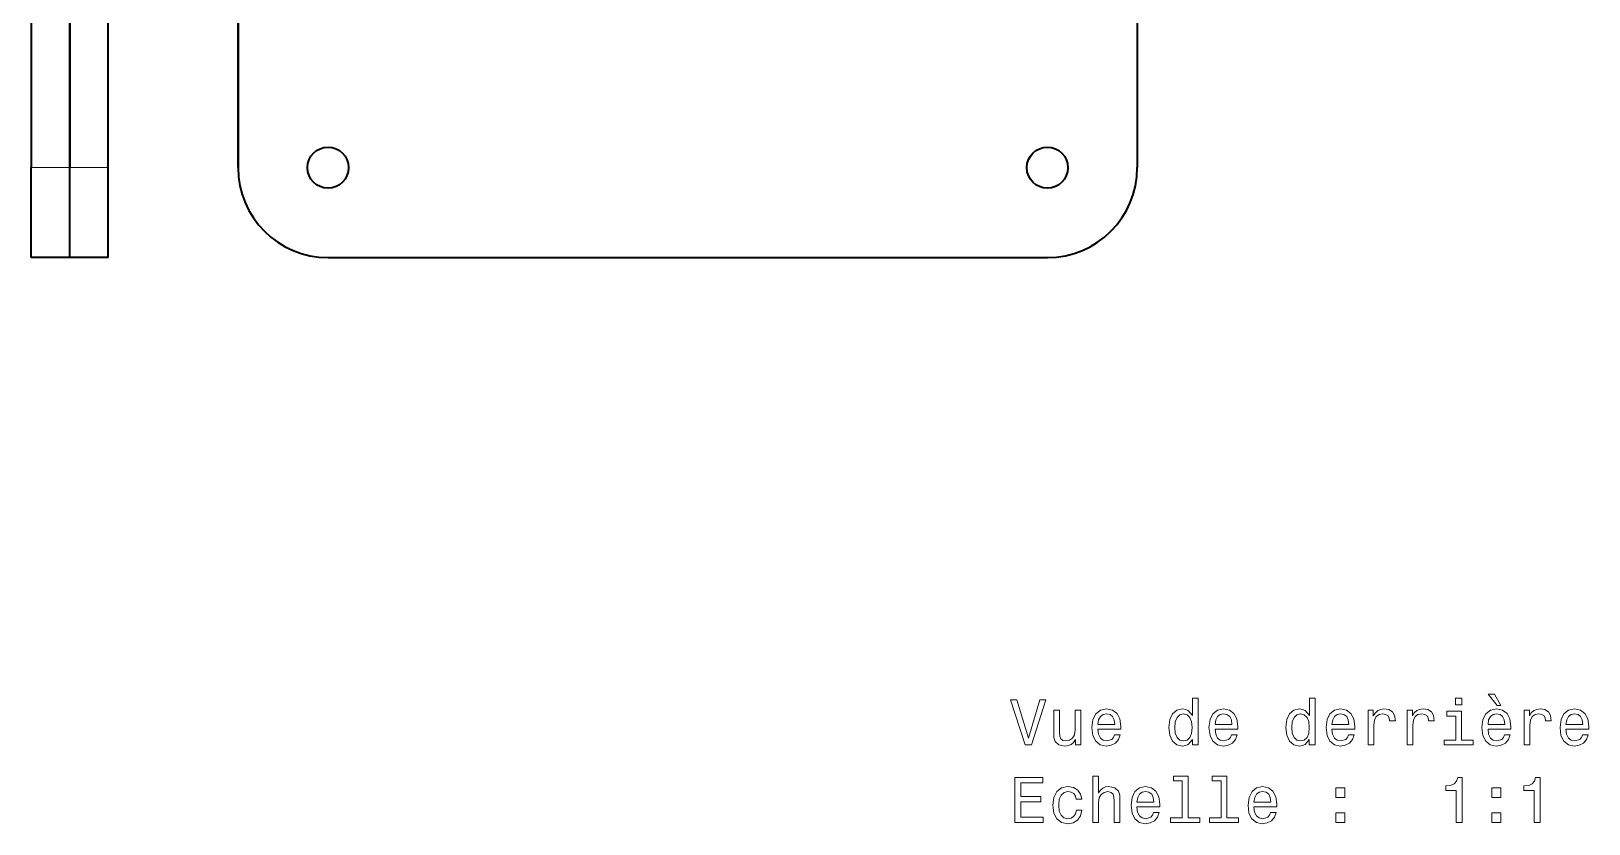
# Model space of a CAD drawing. Extents: x 342 to 941, y 168 to 756.
# Drawn here: x 819.7 to 940.9, y 341.5 to 403.1 of the extents above; entities that cross this region are included whole.
import ezdxf

# ---------------------------------------------------------------- set-up
doc = ezdxf.new("R2010")
doc.units = 0

msp = doc.modelspace()

# ---------------------------------------------------------------- linework, layer by layer
at = {"color": 7, "lineweight": 35}
for p, q in [((819.67, 448.5), (819.67, 392.5)), ((822.67, 392.5), (822.67, 448.5)), ((822.67, 448.5), (822.67, 392.5)), ((825.67, 392.5), (825.67, 448.5)), ((835.78, 448.5), (835.78, 392.5)), ((905.78, 448.5), (905.78, 392.5)), ((835.78, 392.5), (835.78, 419.38)), ((842.78, 385.5), (898.78, 385.5))]:
    msp.add_line(p, q, dxfattribs=at)
at = {"color": 7, "lineweight": 13, "ltscale": 0.075}
for p, q in [((822.67, 392.5), (819.67, 392.5)), ((825.67, 392.5), (822.67, 392.5))]:
    msp.add_line(p, q, dxfattribs=at)
at = {"color": 7, "lineweight": 35, "ltscale": 0.175}
for p, q in [((819.67, 385.5), (819.67, 392.5)), ((822.67, 385.5), (822.67, 392.5)), ((822.67, 385.5), (822.67, 392.5)), ((825.67, 385.5), (825.67, 392.5))]:
    msp.add_line(p, q, dxfattribs=at)
at = {"color": 7, "lineweight": 35, "ltscale": 0.075}
for p, q in [((822.67, 385.5), (819.67, 385.5)), ((825.67, 385.5), (822.67, 385.5))]:
    msp.add_line(p, q, dxfattribs=at)
at = {"color": 7, "lineweight": 13}
for points in [[(898.18, 351.1), (897.3, 348.12), (896.4, 351.1), (895.92, 351.1), (897.05, 347.6), (897.55, 347.6), (898.66, 351.1)], [(910.07, 348.01), (910.07, 347.6), (910.51, 347.6), (910.51, 351.22), (910.07, 351.22), (910.07, 349.89), (909.73, 350.27), (909.53, 350.36), (909.29, 350.4), (908.86, 350.3), (908.53, 350.02), (908.31, 349.56), (908.23, 348.95), (908.31, 348.34), (908.53, 347.88), (908.86, 347.6), (909.29, 347.5), (909.53, 347.54), (909.74, 347.63)], [(919.17, 348.01), (919.17, 347.6), (919.62, 347.6), (919.62, 351.22), (919.18, 351.22), (919.18, 349.89), (918.84, 350.27), (918.63, 350.36), (918.4, 350.4), (917.97, 350.3), (917.64, 350.02), (917.42, 349.56), (917.34, 348.95), (917.42, 348.34), (917.64, 347.88), (917.97, 347.6), (918.4, 347.5), (918.63, 347.54), (918.85, 347.63)], [(931.03, 351.22), (930.56, 351.22), (930.56, 350.71), (931.03, 350.71)], [(934.09, 350.67), (933.59, 351.53), (933.09, 351.53), (933.79, 350.67)], [(901.38, 350.3), (900.94, 350.3), (900.94, 348.74), (900.89, 348.38), (900.74, 348.12), (900.51, 347.95), (900.22, 347.9), (899.98, 347.94), (899.83, 348.07), (899.74, 348.27), (899.72, 348.56), (899.72, 350.3), (899.28, 350.3), (899.28, 348.52), (899.29, 348.17), (899.39, 347.87), (899.68, 347.6), (900.15, 347.5), (900.4, 347.54), (900.62, 347.63), (900.81, 347.78), (900.96, 348.01), (900.96, 347.6), (901.38, 347.6)], [(902.72, 348.82), (904.49, 348.82), (904.5, 349.03), (904.42, 349.61), (904.2, 350.04), (903.84, 350.3), (903.37, 350.4), (902.91, 350.3), (902.56, 350.02), (902.33, 349.56), (902.25, 348.95), (902.33, 348.33), (902.56, 347.88), (902.9, 347.6), (903.36, 347.5), (903.75, 347.57), (904.07, 347.74), (904.31, 348.01), (904.45, 348.37), (904.01, 348.37), (903.92, 348.17), (903.79, 348.02), (903.41, 347.9), (903.13, 347.95), (902.91, 348.13), (902.77, 348.42), (902.72, 348.81)], [(902.72, 349.19), (902.77, 349.54), (902.91, 349.8), (903.12, 349.96), (903.39, 350.01), (903.66, 349.96), (903.86, 349.8), (903.99, 349.54), (904.03, 349.19)], [(909.36, 350), (909.66, 349.93), (909.88, 349.73), (910.01, 349.41), (910.06, 348.95), (910.01, 348.49), (909.88, 348.17), (909.66, 347.96), (909.36, 347.9), (909.09, 347.96), (908.88, 348.17), (908.73, 348.5), (908.69, 348.95), (908.73, 349.4), (908.88, 349.73), (909.09, 349.93)], [(911.83, 348.82), (913.6, 348.82), (913.61, 349.03), (913.53, 349.61), (913.3, 350.04), (912.95, 350.3), (912.48, 350.4), (912.02, 350.3), (911.67, 350.02), (911.44, 349.56), (911.36, 348.95), (911.44, 348.33), (911.66, 347.88), (912.01, 347.6), (912.47, 347.5), (912.86, 347.57), (913.18, 347.74), (913.42, 348.01), (913.56, 348.37), (913.12, 348.37), (913.03, 348.17), (912.89, 348.02), (912.52, 347.9), (912.23, 347.95), (912.02, 348.13), (911.88, 348.42), (911.83, 348.81)], [(911.83, 349.19), (911.88, 349.54), (912.02, 349.8), (912.22, 349.96), (912.5, 350.01), (912.76, 349.96), (912.97, 349.8), (913.1, 349.54), (913.14, 349.19)], [(918.47, 350), (918.77, 349.93), (918.99, 349.73), (919.12, 349.41), (919.17, 348.95), (919.12, 348.49), (918.99, 348.17), (918.77, 347.96), (918.47, 347.9), (918.2, 347.96), (917.98, 348.17), (917.84, 348.5), (917.8, 348.95), (917.84, 349.4), (917.98, 349.73), (918.2, 349.93)], [(920.93, 348.82), (922.71, 348.82), (922.71, 349.03), (922.63, 349.61), (922.41, 350.04), (922.06, 350.3), (921.59, 350.4), (921.13, 350.3), (920.78, 350.02), (920.55, 349.56), (920.47, 348.95), (920.55, 348.33), (920.77, 347.88), (921.12, 347.6), (921.57, 347.5), (921.97, 347.57), (922.29, 347.74), (922.53, 348.01), (922.66, 348.37), (922.22, 348.37), (922.13, 348.17), (922, 348.02), (921.63, 347.9), (921.34, 347.95), (921.13, 348.13), (920.98, 348.42), (920.93, 348.81)], [(920.93, 349.19), (920.99, 349.54), (921.13, 349.8), (921.33, 349.96), (921.6, 350.01), (921.87, 349.96), (922.08, 349.8), (922.2, 349.54), (922.25, 349.19)], [(923.75, 347.6), (924.19, 347.6), (924.19, 349.14), (924.24, 349.52), (924.37, 349.79), (924.6, 349.95), (924.89, 350), (925.11, 349.97), (925.28, 349.87), (925.38, 349.69), (925.42, 349.46), (925.87, 349.46), (925.81, 349.87), (925.64, 350.16), (925.36, 350.34), (924.98, 350.4), (924.73, 350.36), (924.5, 350.26), (924.31, 350.09), (924.15, 349.86), (924.15, 350.3), (923.75, 350.3)], [(926.78, 347.6), (927.23, 347.6), (927.23, 349.14), (927.27, 349.52), (927.41, 349.79), (927.63, 349.95), (927.93, 350), (928.15, 349.97), (928.32, 349.87), (928.42, 349.69), (928.45, 349.46), (928.9, 349.46), (928.84, 349.87), (928.68, 350.16), (928.4, 350.34), (928.02, 350.4), (927.76, 350.36), (927.54, 350.26), (927.34, 350.09), (927.19, 349.86), (927.19, 350.3), (926.78, 350.3)], [(931.01, 347.97), (931.01, 350.21), (929.87, 350.21), (929.87, 349.84), (930.57, 349.84), (930.57, 347.97), (929.66, 347.97), (929.66, 347.6), (931.93, 347.6), (931.93, 347.97)], [(933.08, 348.82), (934.85, 348.82), (934.86, 349.03), (934.78, 349.61), (934.56, 350.04), (934.2, 350.3), (933.73, 350.4), (933.27, 350.3), (932.92, 350.02), (932.69, 349.56), (932.61, 348.95), (932.69, 348.33), (932.92, 347.88), (933.26, 347.6), (933.72, 347.5), (934.11, 347.57), (934.43, 347.74), (934.67, 348.01), (934.81, 348.37), (934.37, 348.37), (934.28, 348.17), (934.15, 348.02), (933.77, 347.9), (933.49, 347.95), (933.27, 348.13), (933.13, 348.42), (933.08, 348.81)], [(933.08, 349.19), (933.13, 349.54), (933.27, 349.8), (933.48, 349.96), (933.75, 350.01), (934.02, 349.96), (934.22, 349.8), (934.35, 349.54), (934.39, 349.19)], [(935.89, 347.6), (936.34, 347.6), (936.34, 349.14), (936.38, 349.52), (936.52, 349.79), (936.74, 349.95), (937.04, 350), (937.26, 349.97), (937.43, 349.87), (937.53, 349.69), (937.56, 349.46), (938.01, 349.46), (937.95, 349.87), (937.78, 350.16), (937.51, 350.34), (937.13, 350.4), (936.87, 350.36), (936.65, 350.26), (936.45, 350.09), (936.3, 349.86), (936.3, 350.3), (935.89, 350.3)], [(939.15, 348.82), (940.93, 348.82), (940.93, 349.03), (940.85, 349.61), (940.63, 350.04), (940.27, 350.3), (939.81, 350.4), (939.35, 350.3), (938.99, 350.02), (938.77, 349.56), (938.69, 348.95), (938.76, 348.33), (938.99, 347.88), (939.34, 347.6), (939.79, 347.5), (940.18, 347.57), (940.51, 347.74), (940.74, 348.01), (940.88, 348.37), (940.44, 348.37), (940.35, 348.17), (940.22, 348.02), (939.85, 347.9), (939.56, 347.95), (939.34, 348.13), (939.2, 348.42), (939.15, 348.81)], [(939.15, 349.19), (939.21, 349.54), (939.34, 349.8), (939.55, 349.96), (939.82, 350.01), (940.09, 349.96), (940.29, 349.8), (940.42, 349.54), (940.47, 349.19)], [(896.24, 341.55), (898.46, 341.55), (898.46, 341.97), (896.71, 341.97), (896.71, 343.16), (898.27, 343.16), (898.27, 343.58), (896.71, 343.58), (896.71, 344.63), (898.42, 344.63), (898.42, 345.05), (896.24, 345.05)], [(902.33, 341.55), (902.77, 341.55), (902.77, 343.11), (902.82, 343.47), (902.96, 343.73), (903.19, 343.89), (903.49, 343.96), (903.74, 343.9), (903.89, 343.77), (903.96, 343.54), (903.99, 343.24), (903.99, 341.55), (904.43, 341.55), (904.43, 343.33), (904.41, 343.69), (904.32, 343.99), (904.02, 344.26), (903.56, 344.35), (903.31, 344.32), (903.09, 344.22), (902.91, 344.07), (902.77, 343.86), (902.77, 345.17), (902.33, 345.17)], [(909.28, 344.8), (909.28, 341.92), (908.37, 341.92), (908.37, 341.55), (910.64, 341.55), (910.64, 341.92), (909.73, 341.92), (909.73, 345.17), (908.59, 345.17), (908.59, 344.8)], [(912.32, 344.8), (912.32, 341.92), (911.41, 341.92), (911.41, 341.55), (913.67, 341.55), (913.67, 341.92), (912.76, 341.92), (912.76, 345.17), (911.62, 345.17), (911.62, 344.8)], [(930.61, 341.55), (931.07, 341.55), (931.07, 345.07), (930.72, 345.07), (930.63, 344.77), (930.45, 344.56), (930.17, 344.44), (929.79, 344.4), (929.79, 344.04), (930.61, 344.04)], [(936.68, 341.55), (937.14, 341.55), (937.14, 345.07), (936.79, 345.07), (936.7, 344.77), (936.52, 344.56), (936.25, 344.44), (935.86, 344.4), (935.86, 344.04), (936.68, 344.04)], [(901.02, 343.36), (901.46, 343.36), (901.37, 343.76), (901.15, 344.08), (900.81, 344.28), (900.37, 344.35), (899.89, 344.25), (899.52, 343.97), (899.29, 343.51), (899.21, 342.9), (899.28, 342.29), (899.51, 341.83), (899.87, 341.55), (900.36, 341.45), (900.79, 341.53), (901.13, 341.74), (901.36, 342.07), (901.46, 342.52), (901.04, 342.52), (900.96, 342.24), (900.82, 342.02), (900.62, 341.89), (900.37, 341.85), (900.06, 341.92), (899.84, 342.12), (899.71, 342.45), (899.66, 342.91), (899.71, 343.36), (899.85, 343.69), (900.08, 343.89), (900.37, 343.97), (900.63, 343.92), (900.83, 343.8), (900.96, 343.61)], [(905.75, 342.77), (907.53, 342.77), (907.53, 342.98), (907.45, 343.56), (907.23, 344), (906.88, 344.26), (906.41, 344.35), (905.95, 344.25), (905.6, 343.97), (905.37, 343.51), (905.29, 342.91), (905.37, 342.29), (905.59, 341.83), (905.94, 341.55), (906.39, 341.45), (906.79, 341.52), (907.11, 341.69), (907.35, 341.96), (907.48, 342.33), (907.04, 342.33), (906.95, 342.12), (906.82, 341.97), (906.45, 341.85), (906.16, 341.91), (905.95, 342.08), (905.8, 342.37), (905.75, 342.76)], [(905.75, 343.15), (905.81, 343.5), (905.95, 343.75), (906.15, 343.91), (906.42, 343.97), (906.69, 343.91), (906.9, 343.75), (907.02, 343.5), (907.07, 343.15)], [(914.86, 342.77), (916.64, 342.77), (916.64, 342.98), (916.56, 343.56), (916.34, 344), (915.99, 344.26), (915.52, 344.35), (915.06, 344.25), (914.71, 343.97), (914.48, 343.51), (914.4, 342.91), (914.47, 342.29), (914.7, 341.83), (915.05, 341.55), (915.5, 341.45), (915.9, 341.52), (916.22, 341.69), (916.46, 341.96), (916.59, 342.33), (916.15, 342.33), (916.06, 342.12), (915.93, 341.97), (915.56, 341.85), (915.27, 341.91), (915.05, 342.08), (914.91, 342.37), (914.86, 342.76)], [(914.86, 343.15), (914.92, 343.5), (915.05, 343.75), (915.26, 343.91), (915.53, 343.97), (915.8, 343.91), (916.01, 343.75), (916.13, 343.5), (916.18, 343.15)], [(921.24, 343.51), (921.94, 343.51), (921.94, 344.26), (921.24, 344.26)], [(933.39, 343.51), (934.08, 343.51), (934.08, 344.26), (933.39, 344.26)], [(921.24, 341.55), (921.94, 341.55), (921.94, 342.3), (921.24, 342.3)], [(933.39, 341.55), (934.08, 341.55), (934.08, 342.3), (933.39, 342.3)]]:
    msp.add_lwpolyline(points, close=True, dxfattribs=at)
at = {"color": 7, "lineweight": 35}
for centre in [(842.78, 392.5), (898.78, 392.5)]:
    msp.add_circle(centre, 1.6, dxfattribs=at)
for centre, start, end in [((842.78, 392.5), 180, 270), ((842.78, 392.5), 180, 270), ((898.78, 392.5), 270, 0)]:
    msp.add_arc(centre, 7, start, end, dxfattribs=at)

doc.saveas('drawing.dxf')
